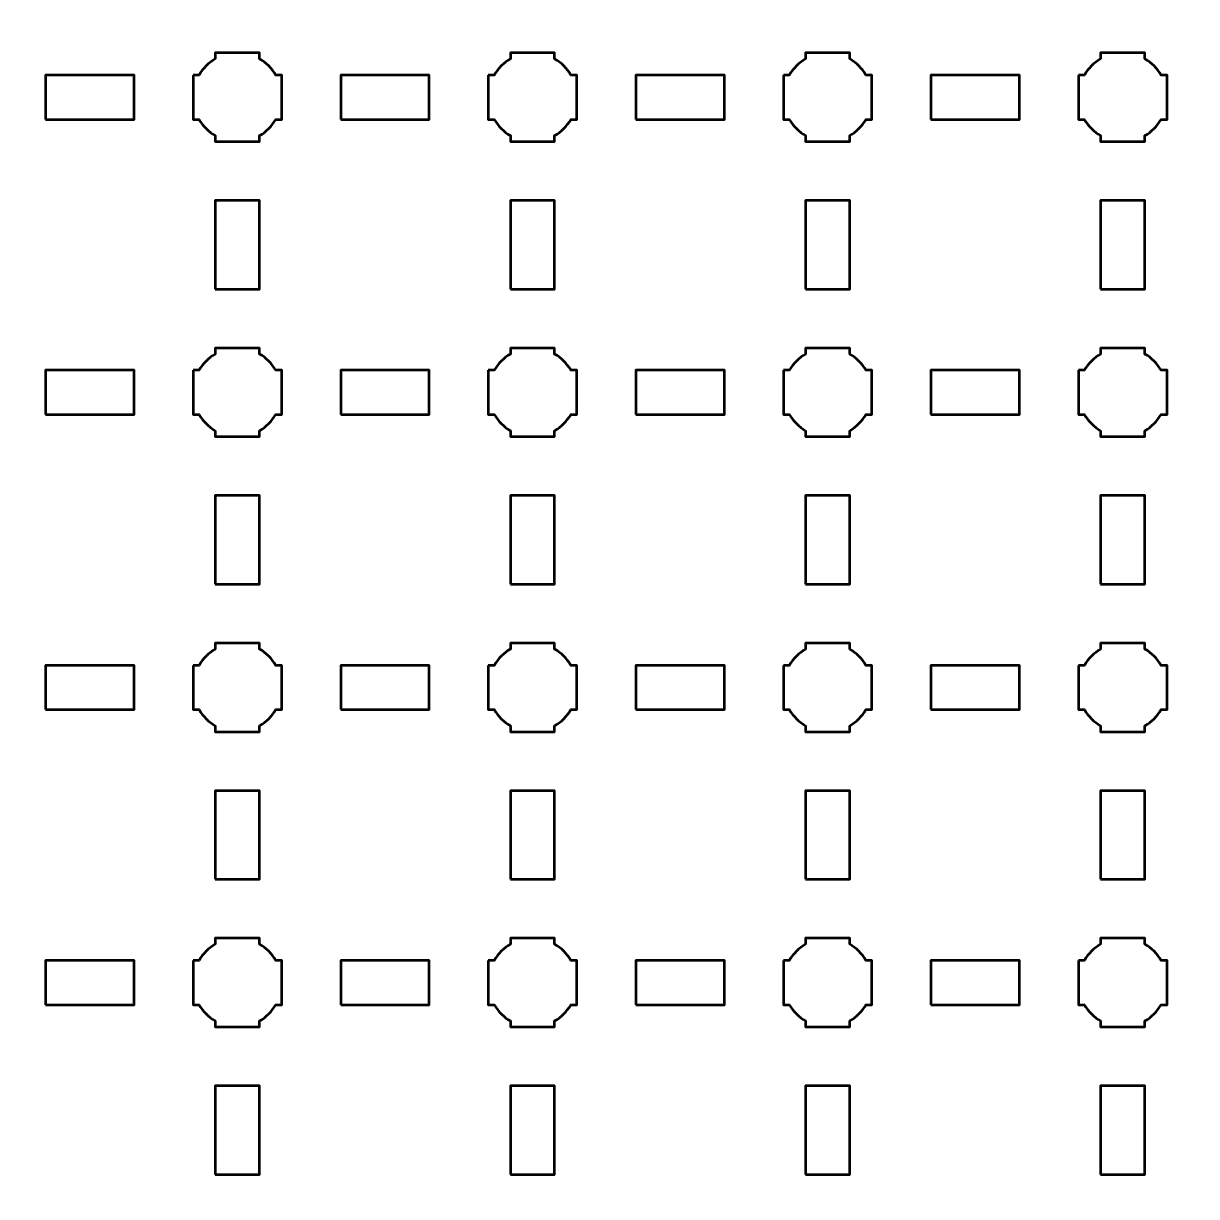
# Model space of a CAD drawing. Header units: centimetres. Extents: x -40.1 to 19.1, y -44.5 to 14.8.
# Drawn here: x -18.95 to -11, y -7.3 to 0.65 of the extents above; entities that cross this region are included whole.
import ezdxf

# ---------------------------------------------------------------- set-up
doc = ezdxf.new("R2010")
doc.units = ezdxf.units.CM
doc.header["$MEASUREMENT"] = 0
doc.layers.add('Layer 1', color=7, linetype='Continuous')

msp = doc.modelspace()

# ---------------------------------------------------------------- linework, layer by layer
at = {"layer": 'Layer 1', "lineweight": 53}
for points in [[(-18.8, 0), (-18.2, 0), (-18.2, 0.3), (-18.8, 0.3), (-18.8, 0)], [(-16.8, 0), (-16.2, 0), (-16.2, 0.3), (-16.8, 0.3), (-16.8, 0)], [(-14.8, 0), (-14.2, 0), (-14.2, 0.3), (-14.8, 0.3), (-14.8, 0)], [(-12.8, 0), (-12.2, 0), (-12.2, 0.3), (-12.8, 0.3), (-12.8, 0)], [(-17.65, -1.15), (-17.35, -1.15), (-17.35, -0.55), (-17.65, -0.55), (-17.65, -1.15)], [(-15.65, -1.15), (-15.35, -1.15), (-15.35, -0.55), (-15.65, -0.55), (-15.65, -1.15)], [(-13.65, -1.15), (-13.35, -1.15), (-13.35, -0.55), (-13.65, -0.55), (-13.65, -1.15)], [(-11.65, -1.15), (-11.35, -1.15), (-11.35, -0.55), (-11.65, -0.55), (-11.65, -1.15)], [(-18.8, -2), (-18.2, -2), (-18.2, -1.7), (-18.8, -1.7), (-18.8, -2)], [(-16.8, -2), (-16.2, -2), (-16.2, -1.7), (-16.8, -1.7), (-16.8, -2)], [(-14.8, -2), (-14.2, -2), (-14.2, -1.7), (-14.8, -1.7), (-14.8, -2)], [(-12.8, -2), (-12.2, -2), (-12.2, -1.7), (-12.8, -1.7), (-12.8, -2)], [(-17.65, -3.15), (-17.35, -3.15), (-17.35, -2.55), (-17.65, -2.55), (-17.65, -3.15)], [(-15.65, -3.15), (-15.35, -3.15), (-15.35, -2.55), (-15.65, -2.55), (-15.65, -3.15)], [(-13.65, -3.15), (-13.35, -3.15), (-13.35, -2.55), (-13.65, -2.55), (-13.65, -3.15)], [(-11.65, -3.15), (-11.35, -3.15), (-11.35, -2.55), (-11.65, -2.55), (-11.65, -3.15)], [(-18.8, -4), (-18.2, -4), (-18.2, -3.7), (-18.8, -3.7), (-18.8, -4)], [(-16.8, -4), (-16.2, -4), (-16.2, -3.7), (-16.8, -3.7), (-16.8, -4)], [(-14.8, -4), (-14.2, -4), (-14.2, -3.7), (-14.8, -3.7), (-14.8, -4)], [(-12.8, -4), (-12.2, -4), (-12.2, -3.7), (-12.8, -3.7), (-12.8, -4)], [(-17.65, -5.15), (-17.35, -5.15), (-17.35, -4.55), (-17.65, -4.55), (-17.65, -5.15)], [(-15.65, -5.15), (-15.35, -5.15), (-15.35, -4.55), (-15.65, -4.55), (-15.65, -5.15)], [(-13.65, -5.15), (-13.35, -5.15), (-13.35, -4.55), (-13.65, -4.55), (-13.65, -5.15)], [(-11.65, -5.15), (-11.35, -5.15), (-11.35, -4.55), (-11.65, -4.55), (-11.65, -5.15)], [(-18.8, -6), (-18.2, -6), (-18.2, -5.7), (-18.8, -5.7), (-18.8, -6)], [(-16.8, -6), (-16.2, -6), (-16.2, -5.7), (-16.8, -5.7), (-16.8, -6)], [(-14.8, -6), (-14.2, -6), (-14.2, -5.7), (-14.8, -5.7), (-14.8, -6)], [(-12.8, -6), (-12.2, -6), (-12.2, -5.7), (-12.8, -5.7), (-12.8, -6)], [(-17.65, -7.15), (-17.35, -7.15), (-17.35, -6.55), (-17.65, -6.55), (-17.65, -7.15)], [(-15.65, -7.15), (-15.35, -7.15), (-15.35, -6.55), (-15.65, -6.55), (-15.65, -7.15)], [(-13.65, -7.15), (-13.35, -7.15), (-13.35, -6.55), (-13.65, -6.55), (-13.65, -7.15)], [(-11.65, -7.15), (-11.35, -7.15), (-11.35, -6.55), (-11.65, -6.55), (-11.65, -7.15)]]:
    msp.add_lwpolyline(points, close=True, dxfattribs=at)
for points, knots in [([(-40.15, -44), (-40.15, -44), (-40.15, 14.3), (-40.15, 14.3), (-40.15, 14.3), (-40.15, 14.57609), (-39.92609, 14.8), (-39.65, 14.8), (-39.65, 14.8), (-39.65, 14.8), (18.65, 14.8), (18.65, 14.8), (18.65, 14.8), (18.92609, 14.8), (19.15, 14.57609), (19.15, 14.3), (19.15, 14.3), (19.15, 14.3), (19.15, -44), (19.15, -44), (19.15, -44), (19.15, -44.27609), (18.92609, -44.5), (18.65, -44.5), (18.65, -44.5), (18.65, -44.5), (-39.65, -44.5), (-39.65, -44.5), (-39.65, -44.5), (-39.92609, -44.5), (-40.15, -44.27609), (-40.15, -44)], [0, 0, 0, 0, 0.125, 0.125, 0.125, 0.125, 0.25, 0.25, 0.25, 0.25, 0.375, 0.375, 0.375, 0.375, 0.5, 0.5, 0.5, 0.5, 0.625, 0.625, 0.625, 0.625, 0.75, 0.75, 0.75, 0.75, 0.875, 0.875, 0.875, 0.875, 1, 1, 1, 1]), ([(-17.8, 0.3), (-17.8, 0.3), (-17.75985, 0.3), (-17.75985, 0.3), (-17.75985, 0.3), (-17.7335, 0.34553), (-17.69553, 0.3835), (-17.65, 0.40985), (-17.65, 0.40985), (-17.65, 0.40985), (-17.65, 0.45), (-17.65, 0.45), (-17.65, 0.45), (-17.65, 0.45), (-17.5, 0.45), (-17.5, 0.45), (-17.5, 0.45), (-17.5, 0.45), (-17.35, 0.45), (-17.35, 0.45), (-17.35, 0.45), (-17.35, 0.45), (-17.35, 0.40985), (-17.35, 0.40985), (-17.35, 0.40985), (-17.30447, 0.3835), (-17.2665, 0.34553), (-17.24015, 0.3), (-17.24015, 0.3), (-17.24015, 0.3), (-17.2, 0.3), (-17.2, 0.3), (-17.2, 0.3), (-17.2, 0.3), (-17.2, 0.15), (-17.2, 0.15), (-17.2, 0.15), (-17.2, 0.15), (-17.2, 0), (-17.2, 0), (-17.2, 0), (-17.2, 0), (-17.24015, 0), (-17.24015, 0), (-17.24015, 0), (-17.2665, -0.04553), (-17.30447, -0.0835), (-17.35, -0.10985), (-17.35, -0.10985), (-17.35, -0.10985), (-17.35, -0.15), (-17.35, -0.15), (-17.35, -0.15), (-17.35, -0.15), (-17.5, -0.15), (-17.5, -0.15), (-17.5, -0.15), (-17.5, -0.15), (-17.65, -0.15), (-17.65, -0.15), (-17.65, -0.15), (-17.65, -0.15), (-17.65, -0.10985), (-17.65, -0.10985), (-17.65, -0.10985), (-17.69553, -0.0835), (-17.7335, -0.04553), (-17.75985, 0), (-17.75985, 0), (-17.75985, 0), (-17.8, 0), (-17.8, 0), (-17.8, 0), (-17.8, 0), (-17.8, 0.15), (-17.8, 0.15), (-17.8, 0.15), (-17.8, 0.15), (-17.8, 0.3), (-17.8, 0.3)], [0, 0, 0, 0, 0.05, 0.05, 0.05, 0.05, 0.1, 0.1, 0.1, 0.1, 0.15, 0.15, 0.15, 0.15, 0.2, 0.2, 0.2, 0.2, 0.25, 0.25, 0.25, 0.25, 0.3, 0.3, 0.3, 0.3, 0.35, 0.35, 0.35, 0.35, 0.4, 0.4, 0.4, 0.4, 0.45, 0.45, 0.45, 0.45, 0.5, 0.5, 0.5, 0.5, 0.55, 0.55, 0.55, 0.55, 0.6, 0.6, 0.6, 0.6, 0.65, 0.65, 0.65, 0.65, 0.7, 0.7, 0.7, 0.7, 0.75, 0.75, 0.75, 0.75, 0.8, 0.8, 0.8, 0.8, 0.85, 0.85, 0.85, 0.85, 0.9, 0.9, 0.9, 0.9, 0.95, 0.95, 0.95, 0.95, 1, 1, 1, 1]), ([(-15.8, 0.3), (-15.8, 0.3), (-15.75985, 0.3), (-15.75985, 0.3), (-15.75985, 0.3), (-15.7335, 0.34553), (-15.69553, 0.3835), (-15.65, 0.40985), (-15.65, 0.40985), (-15.65, 0.40985), (-15.65, 0.45), (-15.65, 0.45), (-15.65, 0.45), (-15.65, 0.45), (-15.5, 0.45), (-15.5, 0.45), (-15.5, 0.45), (-15.5, 0.45), (-15.35, 0.45), (-15.35, 0.45), (-15.35, 0.45), (-15.35, 0.45), (-15.35, 0.40985), (-15.35, 0.40985), (-15.35, 0.40985), (-15.30447, 0.3835), (-15.2665, 0.34553), (-15.24015, 0.3), (-15.24015, 0.3), (-15.24015, 0.3), (-15.2, 0.3), (-15.2, 0.3), (-15.2, 0.3), (-15.2, 0.3), (-15.2, 0.15), (-15.2, 0.15), (-15.2, 0.15), (-15.2, 0.15), (-15.2, 0), (-15.2, 0), (-15.2, 0), (-15.2, 0), (-15.24015, 0), (-15.24015, 0), (-15.24015, 0), (-15.2665, -0.04553), (-15.30447, -0.0835), (-15.35, -0.10985), (-15.35, -0.10985), (-15.35, -0.10985), (-15.35, -0.15), (-15.35, -0.15), (-15.35, -0.15), (-15.35, -0.15), (-15.5, -0.15), (-15.5, -0.15), (-15.5, -0.15), (-15.5, -0.15), (-15.65, -0.15), (-15.65, -0.15), (-15.65, -0.15), (-15.65, -0.15), (-15.65, -0.10985), (-15.65, -0.10985), (-15.65, -0.10985), (-15.69553, -0.0835), (-15.7335, -0.04553), (-15.75985, 0), (-15.75985, 0), (-15.75985, 0), (-15.8, 0), (-15.8, 0), (-15.8, 0), (-15.8, 0), (-15.8, 0.15), (-15.8, 0.15), (-15.8, 0.15), (-15.8, 0.15), (-15.8, 0.3), (-15.8, 0.3)], [0, 0, 0, 0, 0.05, 0.05, 0.05, 0.05, 0.1, 0.1, 0.1, 0.1, 0.15, 0.15, 0.15, 0.15, 0.2, 0.2, 0.2, 0.2, 0.25, 0.25, 0.25, 0.25, 0.3, 0.3, 0.3, 0.3, 0.35, 0.35, 0.35, 0.35, 0.4, 0.4, 0.4, 0.4, 0.45, 0.45, 0.45, 0.45, 0.5, 0.5, 0.5, 0.5, 0.55, 0.55, 0.55, 0.55, 0.6, 0.6, 0.6, 0.6, 0.65, 0.65, 0.65, 0.65, 0.7, 0.7, 0.7, 0.7, 0.75, 0.75, 0.75, 0.75, 0.8, 0.8, 0.8, 0.8, 0.85, 0.85, 0.85, 0.85, 0.9, 0.9, 0.9, 0.9, 0.95, 0.95, 0.95, 0.95, 1, 1, 1, 1]), ([(-13.8, 0.3), (-13.8, 0.3), (-13.75985, 0.3), (-13.75985, 0.3), (-13.75985, 0.3), (-13.7335, 0.34553), (-13.69553, 0.3835), (-13.65, 0.40985), (-13.65, 0.40985), (-13.65, 0.40985), (-13.65, 0.45), (-13.65, 0.45), (-13.65, 0.45), (-13.65, 0.45), (-13.5, 0.45), (-13.5, 0.45), (-13.5, 0.45), (-13.5, 0.45), (-13.35, 0.45), (-13.35, 0.45), (-13.35, 0.45), (-13.35, 0.45), (-13.35, 0.40985), (-13.35, 0.40985), (-13.35, 0.40985), (-13.30447, 0.3835), (-13.2665, 0.34553), (-13.24015, 0.3), (-13.24015, 0.3), (-13.24015, 0.3), (-13.2, 0.3), (-13.2, 0.3), (-13.2, 0.3), (-13.2, 0.3), (-13.2, 0.15), (-13.2, 0.15), (-13.2, 0.15), (-13.2, 0.15), (-13.2, 0), (-13.2, 0), (-13.2, 0), (-13.2, 0), (-13.24015, 0), (-13.24015, 0), (-13.24015, 0), (-13.2665, -0.04553), (-13.30447, -0.0835), (-13.35, -0.10985), (-13.35, -0.10985), (-13.35, -0.10985), (-13.35, -0.15), (-13.35, -0.15), (-13.35, -0.15), (-13.35, -0.15), (-13.5, -0.15), (-13.5, -0.15), (-13.5, -0.15), (-13.5, -0.15), (-13.65, -0.15), (-13.65, -0.15), (-13.65, -0.15), (-13.65, -0.15), (-13.65, -0.10985), (-13.65, -0.10985), (-13.65, -0.10985), (-13.69553, -0.0835), (-13.7335, -0.04553), (-13.75985, 0), (-13.75985, 0), (-13.75985, 0), (-13.8, 0), (-13.8, 0), (-13.8, 0), (-13.8, 0), (-13.8, 0.15), (-13.8, 0.15), (-13.8, 0.15), (-13.8, 0.15), (-13.8, 0.3), (-13.8, 0.3)], [0, 0, 0, 0, 0.05, 0.05, 0.05, 0.05, 0.1, 0.1, 0.1, 0.1, 0.15, 0.15, 0.15, 0.15, 0.2, 0.2, 0.2, 0.2, 0.25, 0.25, 0.25, 0.25, 0.3, 0.3, 0.3, 0.3, 0.35, 0.35, 0.35, 0.35, 0.4, 0.4, 0.4, 0.4, 0.45, 0.45, 0.45, 0.45, 0.5, 0.5, 0.5, 0.5, 0.55, 0.55, 0.55, 0.55, 0.6, 0.6, 0.6, 0.6, 0.65, 0.65, 0.65, 0.65, 0.7, 0.7, 0.7, 0.7, 0.75, 0.75, 0.75, 0.75, 0.8, 0.8, 0.8, 0.8, 0.85, 0.85, 0.85, 0.85, 0.9, 0.9, 0.9, 0.9, 0.95, 0.95, 0.95, 0.95, 1, 1, 1, 1]), ([(-11.8, 0.3), (-11.8, 0.3), (-11.75985, 0.3), (-11.75985, 0.3), (-11.75985, 0.3), (-11.7335, 0.34553), (-11.69553, 0.3835), (-11.65, 0.40985), (-11.65, 0.40985), (-11.65, 0.40985), (-11.65, 0.45), (-11.65, 0.45), (-11.65, 0.45), (-11.65, 0.45), (-11.5, 0.45), (-11.5, 0.45), (-11.5, 0.45), (-11.5, 0.45), (-11.35, 0.45), (-11.35, 0.45), (-11.35, 0.45), (-11.35, 0.45), (-11.35, 0.40985), (-11.35, 0.40985), (-11.35, 0.40985), (-11.30447, 0.3835), (-11.2665, 0.34553), (-11.24015, 0.3), (-11.24015, 0.3), (-11.24015, 0.3), (-11.2, 0.3), (-11.2, 0.3), (-11.2, 0.3), (-11.2, 0.3), (-11.2, 0.15), (-11.2, 0.15), (-11.2, 0.15), (-11.2, 0.15), (-11.2, 0), (-11.2, 0), (-11.2, 0), (-11.2, 0), (-11.24015, 0), (-11.24015, 0), (-11.24015, 0), (-11.2665, -0.04553), (-11.30447, -0.0835), (-11.35, -0.10985), (-11.35, -0.10985), (-11.35, -0.10985), (-11.35, -0.15), (-11.35, -0.15), (-11.35, -0.15), (-11.35, -0.15), (-11.5, -0.15), (-11.5, -0.15), (-11.5, -0.15), (-11.5, -0.15), (-11.65, -0.15), (-11.65, -0.15), (-11.65, -0.15), (-11.65, -0.15), (-11.65, -0.10985), (-11.65, -0.10985), (-11.65, -0.10985), (-11.69553, -0.0835), (-11.7335, -0.04553), (-11.75985, 0), (-11.75985, 0), (-11.75985, 0), (-11.8, 0), (-11.8, 0), (-11.8, 0), (-11.8, 0), (-11.8, 0.15), (-11.8, 0.15), (-11.8, 0.15), (-11.8, 0.15), (-11.8, 0.3), (-11.8, 0.3)], [0, 0, 0, 0, 0.05, 0.05, 0.05, 0.05, 0.1, 0.1, 0.1, 0.1, 0.15, 0.15, 0.15, 0.15, 0.2, 0.2, 0.2, 0.2, 0.25, 0.25, 0.25, 0.25, 0.3, 0.3, 0.3, 0.3, 0.35, 0.35, 0.35, 0.35, 0.4, 0.4, 0.4, 0.4, 0.45, 0.45, 0.45, 0.45, 0.5, 0.5, 0.5, 0.5, 0.55, 0.55, 0.55, 0.55, 0.6, 0.6, 0.6, 0.6, 0.65, 0.65, 0.65, 0.65, 0.7, 0.7, 0.7, 0.7, 0.75, 0.75, 0.75, 0.75, 0.8, 0.8, 0.8, 0.8, 0.85, 0.85, 0.85, 0.85, 0.9, 0.9, 0.9, 0.9, 0.95, 0.95, 0.95, 0.95, 1, 1, 1, 1]), ([(-17.8, -1.7), (-17.8, -1.7), (-17.75985, -1.7), (-17.75985, -1.7), (-17.75985, -1.7), (-17.7335, -1.65447), (-17.69553, -1.6165), (-17.65, -1.59015), (-17.65, -1.59015), (-17.65, -1.59015), (-17.65, -1.55), (-17.65, -1.55), (-17.65, -1.55), (-17.65, -1.55), (-17.5, -1.55), (-17.5, -1.55), (-17.5, -1.55), (-17.5, -1.55), (-17.35, -1.55), (-17.35, -1.55), (-17.35, -1.55), (-17.35, -1.55), (-17.35, -1.59015), (-17.35, -1.59015), (-17.35, -1.59015), (-17.30447, -1.6165), (-17.2665, -1.65447), (-17.24015, -1.7), (-17.24015, -1.7), (-17.24015, -1.7), (-17.2, -1.7), (-17.2, -1.7), (-17.2, -1.7), (-17.2, -1.7), (-17.2, -1.85), (-17.2, -1.85), (-17.2, -1.85), (-17.2, -1.85), (-17.2, -2), (-17.2, -2), (-17.2, -2), (-17.2, -2), (-17.24015, -2), (-17.24015, -2), (-17.24015, -2), (-17.2665, -2.04553), (-17.30447, -2.0835), (-17.35, -2.10985), (-17.35, -2.10985), (-17.35, -2.10985), (-17.35, -2.15), (-17.35, -2.15), (-17.35, -2.15), (-17.35, -2.15), (-17.5, -2.15), (-17.5, -2.15), (-17.5, -2.15), (-17.5, -2.15), (-17.65, -2.15), (-17.65, -2.15), (-17.65, -2.15), (-17.65, -2.15), (-17.65, -2.10985), (-17.65, -2.10985), (-17.65, -2.10985), (-17.69553, -2.0835), (-17.7335, -2.04553), (-17.75985, -2), (-17.75985, -2), (-17.75985, -2), (-17.8, -2), (-17.8, -2), (-17.8, -2), (-17.8, -2), (-17.8, -1.85), (-17.8, -1.85), (-17.8, -1.85), (-17.8, -1.85), (-17.8, -1.7), (-17.8, -1.7)], [0, 0, 0, 0, 0.05, 0.05, 0.05, 0.05, 0.1, 0.1, 0.1, 0.1, 0.15, 0.15, 0.15, 0.15, 0.2, 0.2, 0.2, 0.2, 0.25, 0.25, 0.25, 0.25, 0.3, 0.3, 0.3, 0.3, 0.35, 0.35, 0.35, 0.35, 0.4, 0.4, 0.4, 0.4, 0.45, 0.45, 0.45, 0.45, 0.5, 0.5, 0.5, 0.5, 0.55, 0.55, 0.55, 0.55, 0.6, 0.6, 0.6, 0.6, 0.65, 0.65, 0.65, 0.65, 0.7, 0.7, 0.7, 0.7, 0.75, 0.75, 0.75, 0.75, 0.8, 0.8, 0.8, 0.8, 0.85, 0.85, 0.85, 0.85, 0.9, 0.9, 0.9, 0.9, 0.95, 0.95, 0.95, 0.95, 1, 1, 1, 1]), ([(-15.8, -1.7), (-15.8, -1.7), (-15.75985, -1.7), (-15.75985, -1.7), (-15.75985, -1.7), (-15.7335, -1.65447), (-15.69553, -1.6165), (-15.65, -1.59015), (-15.65, -1.59015), (-15.65, -1.59015), (-15.65, -1.55), (-15.65, -1.55), (-15.65, -1.55), (-15.65, -1.55), (-15.5, -1.55), (-15.5, -1.55), (-15.5, -1.55), (-15.5, -1.55), (-15.35, -1.55), (-15.35, -1.55), (-15.35, -1.55), (-15.35, -1.55), (-15.35, -1.59015), (-15.35, -1.59015), (-15.35, -1.59015), (-15.30447, -1.6165), (-15.2665, -1.65447), (-15.24015, -1.7), (-15.24015, -1.7), (-15.24015, -1.7), (-15.2, -1.7), (-15.2, -1.7), (-15.2, -1.7), (-15.2, -1.7), (-15.2, -1.85), (-15.2, -1.85), (-15.2, -1.85), (-15.2, -1.85), (-15.2, -2), (-15.2, -2), (-15.2, -2), (-15.2, -2), (-15.24015, -2), (-15.24015, -2), (-15.24015, -2), (-15.2665, -2.04553), (-15.30447, -2.0835), (-15.35, -2.10985), (-15.35, -2.10985), (-15.35, -2.10985), (-15.35, -2.15), (-15.35, -2.15), (-15.35, -2.15), (-15.35, -2.15), (-15.5, -2.15), (-15.5, -2.15), (-15.5, -2.15), (-15.5, -2.15), (-15.65, -2.15), (-15.65, -2.15), (-15.65, -2.15), (-15.65, -2.15), (-15.65, -2.10985), (-15.65, -2.10985), (-15.65, -2.10985), (-15.69553, -2.0835), (-15.7335, -2.04553), (-15.75985, -2), (-15.75985, -2), (-15.75985, -2), (-15.8, -2), (-15.8, -2), (-15.8, -2), (-15.8, -2), (-15.8, -1.85), (-15.8, -1.85), (-15.8, -1.85), (-15.8, -1.85), (-15.8, -1.7), (-15.8, -1.7)], [0, 0, 0, 0, 0.05, 0.05, 0.05, 0.05, 0.1, 0.1, 0.1, 0.1, 0.15, 0.15, 0.15, 0.15, 0.2, 0.2, 0.2, 0.2, 0.25, 0.25, 0.25, 0.25, 0.3, 0.3, 0.3, 0.3, 0.35, 0.35, 0.35, 0.35, 0.4, 0.4, 0.4, 0.4, 0.45, 0.45, 0.45, 0.45, 0.5, 0.5, 0.5, 0.5, 0.55, 0.55, 0.55, 0.55, 0.6, 0.6, 0.6, 0.6, 0.65, 0.65, 0.65, 0.65, 0.7, 0.7, 0.7, 0.7, 0.75, 0.75, 0.75, 0.75, 0.8, 0.8, 0.8, 0.8, 0.85, 0.85, 0.85, 0.85, 0.9, 0.9, 0.9, 0.9, 0.95, 0.95, 0.95, 0.95, 1, 1, 1, 1]), ([(-13.8, -1.7), (-13.8, -1.7), (-13.75985, -1.7), (-13.75985, -1.7), (-13.75985, -1.7), (-13.7335, -1.65447), (-13.69553, -1.6165), (-13.65, -1.59015), (-13.65, -1.59015), (-13.65, -1.59015), (-13.65, -1.55), (-13.65, -1.55), (-13.65, -1.55), (-13.65, -1.55), (-13.5, -1.55), (-13.5, -1.55), (-13.5, -1.55), (-13.5, -1.55), (-13.35, -1.55), (-13.35, -1.55), (-13.35, -1.55), (-13.35, -1.55), (-13.35, -1.59015), (-13.35, -1.59015), (-13.35, -1.59015), (-13.30447, -1.6165), (-13.2665, -1.65447), (-13.24015, -1.7), (-13.24015, -1.7), (-13.24015, -1.7), (-13.2, -1.7), (-13.2, -1.7), (-13.2, -1.7), (-13.2, -1.7), (-13.2, -1.85), (-13.2, -1.85), (-13.2, -1.85), (-13.2, -1.85), (-13.2, -2), (-13.2, -2), (-13.2, -2), (-13.2, -2), (-13.24015, -2), (-13.24015, -2), (-13.24015, -2), (-13.2665, -2.04553), (-13.30447, -2.0835), (-13.35, -2.10985), (-13.35, -2.10985), (-13.35, -2.10985), (-13.35, -2.15), (-13.35, -2.15), (-13.35, -2.15), (-13.35, -2.15), (-13.5, -2.15), (-13.5, -2.15), (-13.5, -2.15), (-13.5, -2.15), (-13.65, -2.15), (-13.65, -2.15), (-13.65, -2.15), (-13.65, -2.15), (-13.65, -2.10985), (-13.65, -2.10985), (-13.65, -2.10985), (-13.69553, -2.0835), (-13.7335, -2.04553), (-13.75985, -2), (-13.75985, -2), (-13.75985, -2), (-13.8, -2), (-13.8, -2), (-13.8, -2), (-13.8, -2), (-13.8, -1.85), (-13.8, -1.85), (-13.8, -1.85), (-13.8, -1.85), (-13.8, -1.7), (-13.8, -1.7)], [0, 0, 0, 0, 0.05, 0.05, 0.05, 0.05, 0.1, 0.1, 0.1, 0.1, 0.15, 0.15, 0.15, 0.15, 0.2, 0.2, 0.2, 0.2, 0.25, 0.25, 0.25, 0.25, 0.3, 0.3, 0.3, 0.3, 0.35, 0.35, 0.35, 0.35, 0.4, 0.4, 0.4, 0.4, 0.45, 0.45, 0.45, 0.45, 0.5, 0.5, 0.5, 0.5, 0.55, 0.55, 0.55, 0.55, 0.6, 0.6, 0.6, 0.6, 0.65, 0.65, 0.65, 0.65, 0.7, 0.7, 0.7, 0.7, 0.75, 0.75, 0.75, 0.75, 0.8, 0.8, 0.8, 0.8, 0.85, 0.85, 0.85, 0.85, 0.9, 0.9, 0.9, 0.9, 0.95, 0.95, 0.95, 0.95, 1, 1, 1, 1]), ([(-11.8, -1.7), (-11.8, -1.7), (-11.75985, -1.7), (-11.75985, -1.7), (-11.75985, -1.7), (-11.7335, -1.65447), (-11.69553, -1.6165), (-11.65, -1.59015), (-11.65, -1.59015), (-11.65, -1.59015), (-11.65, -1.55), (-11.65, -1.55), (-11.65, -1.55), (-11.65, -1.55), (-11.5, -1.55), (-11.5, -1.55), (-11.5, -1.55), (-11.5, -1.55), (-11.35, -1.55), (-11.35, -1.55), (-11.35, -1.55), (-11.35, -1.55), (-11.35, -1.59015), (-11.35, -1.59015), (-11.35, -1.59015), (-11.30447, -1.6165), (-11.2665, -1.65447), (-11.24015, -1.7), (-11.24015, -1.7), (-11.24015, -1.7), (-11.2, -1.7), (-11.2, -1.7), (-11.2, -1.7), (-11.2, -1.7), (-11.2, -1.85), (-11.2, -1.85), (-11.2, -1.85), (-11.2, -1.85), (-11.2, -2), (-11.2, -2), (-11.2, -2), (-11.2, -2), (-11.24015, -2), (-11.24015, -2), (-11.24015, -2), (-11.2665, -2.04553), (-11.30447, -2.0835), (-11.35, -2.10985), (-11.35, -2.10985), (-11.35, -2.10985), (-11.35, -2.15), (-11.35, -2.15), (-11.35, -2.15), (-11.35, -2.15), (-11.5, -2.15), (-11.5, -2.15), (-11.5, -2.15), (-11.5, -2.15), (-11.65, -2.15), (-11.65, -2.15), (-11.65, -2.15), (-11.65, -2.15), (-11.65, -2.10985), (-11.65, -2.10985), (-11.65, -2.10985), (-11.69553, -2.0835), (-11.7335, -2.04553), (-11.75985, -2), (-11.75985, -2), (-11.75985, -2), (-11.8, -2), (-11.8, -2), (-11.8, -2), (-11.8, -2), (-11.8, -1.85), (-11.8, -1.85), (-11.8, -1.85), (-11.8, -1.85), (-11.8, -1.7), (-11.8, -1.7)], [0, 0, 0, 0, 0.05, 0.05, 0.05, 0.05, 0.1, 0.1, 0.1, 0.1, 0.15, 0.15, 0.15, 0.15, 0.2, 0.2, 0.2, 0.2, 0.25, 0.25, 0.25, 0.25, 0.3, 0.3, 0.3, 0.3, 0.35, 0.35, 0.35, 0.35, 0.4, 0.4, 0.4, 0.4, 0.45, 0.45, 0.45, 0.45, 0.5, 0.5, 0.5, 0.5, 0.55, 0.55, 0.55, 0.55, 0.6, 0.6, 0.6, 0.6, 0.65, 0.65, 0.65, 0.65, 0.7, 0.7, 0.7, 0.7, 0.75, 0.75, 0.75, 0.75, 0.8, 0.8, 0.8, 0.8, 0.85, 0.85, 0.85, 0.85, 0.9, 0.9, 0.9, 0.9, 0.95, 0.95, 0.95, 0.95, 1, 1, 1, 1]), ([(-17.8, -3.7), (-17.8, -3.7), (-17.75985, -3.7), (-17.75985, -3.7), (-17.75985, -3.7), (-17.7335, -3.65447), (-17.69553, -3.6165), (-17.65, -3.59015), (-17.65, -3.59015), (-17.65, -3.59015), (-17.65, -3.55), (-17.65, -3.55), (-17.65, -3.55), (-17.65, -3.55), (-17.5, -3.55), (-17.5, -3.55), (-17.5, -3.55), (-17.5, -3.55), (-17.35, -3.55), (-17.35, -3.55), (-17.35, -3.55), (-17.35, -3.55), (-17.35, -3.59015), (-17.35, -3.59015), (-17.35, -3.59015), (-17.30447, -3.6165), (-17.2665, -3.65447), (-17.24015, -3.7), (-17.24015, -3.7), (-17.24015, -3.7), (-17.2, -3.7), (-17.2, -3.7), (-17.2, -3.7), (-17.2, -3.7), (-17.2, -3.85), (-17.2, -3.85), (-17.2, -3.85), (-17.2, -3.85), (-17.2, -4), (-17.2, -4), (-17.2, -4), (-17.2, -4), (-17.24015, -4), (-17.24015, -4), (-17.24015, -4), (-17.2665, -4.04553), (-17.30447, -4.0835), (-17.35, -4.10985), (-17.35, -4.10985), (-17.35, -4.10985), (-17.35, -4.15), (-17.35, -4.15), (-17.35, -4.15), (-17.35, -4.15), (-17.5, -4.15), (-17.5, -4.15), (-17.5, -4.15), (-17.5, -4.15), (-17.65, -4.15), (-17.65, -4.15), (-17.65, -4.15), (-17.65, -4.15), (-17.65, -4.10985), (-17.65, -4.10985), (-17.65, -4.10985), (-17.69553, -4.0835), (-17.7335, -4.04553), (-17.75985, -4), (-17.75985, -4), (-17.75985, -4), (-17.8, -4), (-17.8, -4), (-17.8, -4), (-17.8, -4), (-17.8, -3.85), (-17.8, -3.85), (-17.8, -3.85), (-17.8, -3.85), (-17.8, -3.7), (-17.8, -3.7)], [0, 0, 0, 0, 0.05, 0.05, 0.05, 0.05, 0.1, 0.1, 0.1, 0.1, 0.15, 0.15, 0.15, 0.15, 0.2, 0.2, 0.2, 0.2, 0.25, 0.25, 0.25, 0.25, 0.3, 0.3, 0.3, 0.3, 0.35, 0.35, 0.35, 0.35, 0.4, 0.4, 0.4, 0.4, 0.45, 0.45, 0.45, 0.45, 0.5, 0.5, 0.5, 0.5, 0.55, 0.55, 0.55, 0.55, 0.6, 0.6, 0.6, 0.6, 0.65, 0.65, 0.65, 0.65, 0.7, 0.7, 0.7, 0.7, 0.75, 0.75, 0.75, 0.75, 0.8, 0.8, 0.8, 0.8, 0.85, 0.85, 0.85, 0.85, 0.9, 0.9, 0.9, 0.9, 0.95, 0.95, 0.95, 0.95, 1, 1, 1, 1]), ([(-15.8, -3.7), (-15.8, -3.7), (-15.75985, -3.7), (-15.75985, -3.7), (-15.75985, -3.7), (-15.7335, -3.65447), (-15.69553, -3.6165), (-15.65, -3.59015), (-15.65, -3.59015), (-15.65, -3.59015), (-15.65, -3.55), (-15.65, -3.55), (-15.65, -3.55), (-15.65, -3.55), (-15.5, -3.55), (-15.5, -3.55), (-15.5, -3.55), (-15.5, -3.55), (-15.35, -3.55), (-15.35, -3.55), (-15.35, -3.55), (-15.35, -3.55), (-15.35, -3.59015), (-15.35, -3.59015), (-15.35, -3.59015), (-15.30447, -3.6165), (-15.2665, -3.65447), (-15.24015, -3.7), (-15.24015, -3.7), (-15.24015, -3.7), (-15.2, -3.7), (-15.2, -3.7), (-15.2, -3.7), (-15.2, -3.7), (-15.2, -3.85), (-15.2, -3.85), (-15.2, -3.85), (-15.2, -3.85), (-15.2, -4), (-15.2, -4), (-15.2, -4), (-15.2, -4), (-15.24015, -4), (-15.24015, -4), (-15.24015, -4), (-15.2665, -4.04553), (-15.30447, -4.0835), (-15.35, -4.10985), (-15.35, -4.10985), (-15.35, -4.10985), (-15.35, -4.15), (-15.35, -4.15), (-15.35, -4.15), (-15.35, -4.15), (-15.5, -4.15), (-15.5, -4.15), (-15.5, -4.15), (-15.5, -4.15), (-15.65, -4.15), (-15.65, -4.15), (-15.65, -4.15), (-15.65, -4.15), (-15.65, -4.10985), (-15.65, -4.10985), (-15.65, -4.10985), (-15.69553, -4.0835), (-15.7335, -4.04553), (-15.75985, -4), (-15.75985, -4), (-15.75985, -4), (-15.8, -4), (-15.8, -4), (-15.8, -4), (-15.8, -4), (-15.8, -3.85), (-15.8, -3.85), (-15.8, -3.85), (-15.8, -3.85), (-15.8, -3.7), (-15.8, -3.7)], [0, 0, 0, 0, 0.05, 0.05, 0.05, 0.05, 0.1, 0.1, 0.1, 0.1, 0.15, 0.15, 0.15, 0.15, 0.2, 0.2, 0.2, 0.2, 0.25, 0.25, 0.25, 0.25, 0.3, 0.3, 0.3, 0.3, 0.35, 0.35, 0.35, 0.35, 0.4, 0.4, 0.4, 0.4, 0.45, 0.45, 0.45, 0.45, 0.5, 0.5, 0.5, 0.5, 0.55, 0.55, 0.55, 0.55, 0.6, 0.6, 0.6, 0.6, 0.65, 0.65, 0.65, 0.65, 0.7, 0.7, 0.7, 0.7, 0.75, 0.75, 0.75, 0.75, 0.8, 0.8, 0.8, 0.8, 0.85, 0.85, 0.85, 0.85, 0.9, 0.9, 0.9, 0.9, 0.95, 0.95, 0.95, 0.95, 1, 1, 1, 1]), ([(-13.8, -3.7), (-13.8, -3.7), (-13.75985, -3.7), (-13.75985, -3.7), (-13.75985, -3.7), (-13.7335, -3.65447), (-13.69553, -3.6165), (-13.65, -3.59015), (-13.65, -3.59015), (-13.65, -3.59015), (-13.65, -3.55), (-13.65, -3.55), (-13.65, -3.55), (-13.65, -3.55), (-13.5, -3.55), (-13.5, -3.55), (-13.5, -3.55), (-13.5, -3.55), (-13.35, -3.55), (-13.35, -3.55), (-13.35, -3.55), (-13.35, -3.55), (-13.35, -3.59015), (-13.35, -3.59015), (-13.35, -3.59015), (-13.30447, -3.6165), (-13.2665, -3.65447), (-13.24015, -3.7), (-13.24015, -3.7), (-13.24015, -3.7), (-13.2, -3.7), (-13.2, -3.7), (-13.2, -3.7), (-13.2, -3.7), (-13.2, -3.85), (-13.2, -3.85), (-13.2, -3.85), (-13.2, -3.85), (-13.2, -4), (-13.2, -4), (-13.2, -4), (-13.2, -4), (-13.24015, -4), (-13.24015, -4), (-13.24015, -4), (-13.2665, -4.04553), (-13.30447, -4.0835), (-13.35, -4.10985), (-13.35, -4.10985), (-13.35, -4.10985), (-13.35, -4.15), (-13.35, -4.15), (-13.35, -4.15), (-13.35, -4.15), (-13.5, -4.15), (-13.5, -4.15), (-13.5, -4.15), (-13.5, -4.15), (-13.65, -4.15), (-13.65, -4.15), (-13.65, -4.15), (-13.65, -4.15), (-13.65, -4.10985), (-13.65, -4.10985), (-13.65, -4.10985), (-13.69553, -4.0835), (-13.7335, -4.04553), (-13.75985, -4), (-13.75985, -4), (-13.75985, -4), (-13.8, -4), (-13.8, -4), (-13.8, -4), (-13.8, -4), (-13.8, -3.85), (-13.8, -3.85), (-13.8, -3.85), (-13.8, -3.85), (-13.8, -3.7), (-13.8, -3.7)], [0, 0, 0, 0, 0.05, 0.05, 0.05, 0.05, 0.1, 0.1, 0.1, 0.1, 0.15, 0.15, 0.15, 0.15, 0.2, 0.2, 0.2, 0.2, 0.25, 0.25, 0.25, 0.25, 0.3, 0.3, 0.3, 0.3, 0.35, 0.35, 0.35, 0.35, 0.4, 0.4, 0.4, 0.4, 0.45, 0.45, 0.45, 0.45, 0.5, 0.5, 0.5, 0.5, 0.55, 0.55, 0.55, 0.55, 0.6, 0.6, 0.6, 0.6, 0.65, 0.65, 0.65, 0.65, 0.7, 0.7, 0.7, 0.7, 0.75, 0.75, 0.75, 0.75, 0.8, 0.8, 0.8, 0.8, 0.85, 0.85, 0.85, 0.85, 0.9, 0.9, 0.9, 0.9, 0.95, 0.95, 0.95, 0.95, 1, 1, 1, 1]), ([(-11.8, -3.7), (-11.8, -3.7), (-11.75985, -3.7), (-11.75985, -3.7), (-11.75985, -3.7), (-11.7335, -3.65447), (-11.69553, -3.6165), (-11.65, -3.59015), (-11.65, -3.59015), (-11.65, -3.59015), (-11.65, -3.55), (-11.65, -3.55), (-11.65, -3.55), (-11.65, -3.55), (-11.5, -3.55), (-11.5, -3.55), (-11.5, -3.55), (-11.5, -3.55), (-11.35, -3.55), (-11.35, -3.55), (-11.35, -3.55), (-11.35, -3.55), (-11.35, -3.59015), (-11.35, -3.59015), (-11.35, -3.59015), (-11.30447, -3.6165), (-11.2665, -3.65447), (-11.24015, -3.7), (-11.24015, -3.7), (-11.24015, -3.7), (-11.2, -3.7), (-11.2, -3.7), (-11.2, -3.7), (-11.2, -3.7), (-11.2, -3.85), (-11.2, -3.85), (-11.2, -3.85), (-11.2, -3.85), (-11.2, -4), (-11.2, -4), (-11.2, -4), (-11.2, -4), (-11.24015, -4), (-11.24015, -4), (-11.24015, -4), (-11.2665, -4.04553), (-11.30447, -4.0835), (-11.35, -4.10985), (-11.35, -4.10985), (-11.35, -4.10985), (-11.35, -4.15), (-11.35, -4.15), (-11.35, -4.15), (-11.35, -4.15), (-11.5, -4.15), (-11.5, -4.15), (-11.5, -4.15), (-11.5, -4.15), (-11.65, -4.15), (-11.65, -4.15), (-11.65, -4.15), (-11.65, -4.15), (-11.65, -4.10985), (-11.65, -4.10985), (-11.65, -4.10985), (-11.69553, -4.0835), (-11.7335, -4.04553), (-11.75985, -4), (-11.75985, -4), (-11.75985, -4), (-11.8, -4), (-11.8, -4), (-11.8, -4), (-11.8, -4), (-11.8, -3.85), (-11.8, -3.85), (-11.8, -3.85), (-11.8, -3.85), (-11.8, -3.7), (-11.8, -3.7)], [0, 0, 0, 0, 0.05, 0.05, 0.05, 0.05, 0.1, 0.1, 0.1, 0.1, 0.15, 0.15, 0.15, 0.15, 0.2, 0.2, 0.2, 0.2, 0.25, 0.25, 0.25, 0.25, 0.3, 0.3, 0.3, 0.3, 0.35, 0.35, 0.35, 0.35, 0.4, 0.4, 0.4, 0.4, 0.45, 0.45, 0.45, 0.45, 0.5, 0.5, 0.5, 0.5, 0.55, 0.55, 0.55, 0.55, 0.6, 0.6, 0.6, 0.6, 0.65, 0.65, 0.65, 0.65, 0.7, 0.7, 0.7, 0.7, 0.75, 0.75, 0.75, 0.75, 0.8, 0.8, 0.8, 0.8, 0.85, 0.85, 0.85, 0.85, 0.9, 0.9, 0.9, 0.9, 0.95, 0.95, 0.95, 0.95, 1, 1, 1, 1]), ([(-17.8, -5.7), (-17.8, -5.7), (-17.75985, -5.7), (-17.75985, -5.7), (-17.75985, -5.7), (-17.7335, -5.65447), (-17.69553, -5.6165), (-17.65, -5.59015), (-17.65, -5.59015), (-17.65, -5.59015), (-17.65, -5.55), (-17.65, -5.55), (-17.65, -5.55), (-17.65, -5.55), (-17.5, -5.55), (-17.5, -5.55), (-17.5, -5.55), (-17.5, -5.55), (-17.35, -5.55), (-17.35, -5.55), (-17.35, -5.55), (-17.35, -5.55), (-17.35, -5.59015), (-17.35, -5.59015), (-17.35, -5.59015), (-17.30447, -5.6165), (-17.2665, -5.65447), (-17.24015, -5.7), (-17.24015, -5.7), (-17.24015, -5.7), (-17.2, -5.7), (-17.2, -5.7), (-17.2, -5.7), (-17.2, -5.7), (-17.2, -5.85), (-17.2, -5.85), (-17.2, -5.85), (-17.2, -5.85), (-17.2, -6), (-17.2, -6), (-17.2, -6), (-17.2, -6), (-17.24015, -6), (-17.24015, -6), (-17.24015, -6), (-17.2665, -6.04553), (-17.30447, -6.0835), (-17.35, -6.10985), (-17.35, -6.10985), (-17.35, -6.10985), (-17.35, -6.15), (-17.35, -6.15), (-17.35, -6.15), (-17.35, -6.15), (-17.5, -6.15), (-17.5, -6.15), (-17.5, -6.15), (-17.5, -6.15), (-17.65, -6.15), (-17.65, -6.15), (-17.65, -6.15), (-17.65, -6.15), (-17.65, -6.10985), (-17.65, -6.10985), (-17.65, -6.10985), (-17.69553, -6.0835), (-17.7335, -6.04553), (-17.75985, -6), (-17.75985, -6), (-17.75985, -6), (-17.8, -6), (-17.8, -6), (-17.8, -6), (-17.8, -6), (-17.8, -5.85), (-17.8, -5.85), (-17.8, -5.85), (-17.8, -5.85), (-17.8, -5.7), (-17.8, -5.7)], [0, 0, 0, 0, 0.05, 0.05, 0.05, 0.05, 0.1, 0.1, 0.1, 0.1, 0.15, 0.15, 0.15, 0.15, 0.2, 0.2, 0.2, 0.2, 0.25, 0.25, 0.25, 0.25, 0.3, 0.3, 0.3, 0.3, 0.35, 0.35, 0.35, 0.35, 0.4, 0.4, 0.4, 0.4, 0.45, 0.45, 0.45, 0.45, 0.5, 0.5, 0.5, 0.5, 0.55, 0.55, 0.55, 0.55, 0.6, 0.6, 0.6, 0.6, 0.65, 0.65, 0.65, 0.65, 0.7, 0.7, 0.7, 0.7, 0.75, 0.75, 0.75, 0.75, 0.8, 0.8, 0.8, 0.8, 0.85, 0.85, 0.85, 0.85, 0.9, 0.9, 0.9, 0.9, 0.95, 0.95, 0.95, 0.95, 1, 1, 1, 1]), ([(-15.8, -5.7), (-15.8, -5.7), (-15.75985, -5.7), (-15.75985, -5.7), (-15.75985, -5.7), (-15.7335, -5.65447), (-15.69553, -5.6165), (-15.65, -5.59015), (-15.65, -5.59015), (-15.65, -5.59015), (-15.65, -5.55), (-15.65, -5.55), (-15.65, -5.55), (-15.65, -5.55), (-15.5, -5.55), (-15.5, -5.55), (-15.5, -5.55), (-15.5, -5.55), (-15.35, -5.55), (-15.35, -5.55), (-15.35, -5.55), (-15.35, -5.55), (-15.35, -5.59015), (-15.35, -5.59015), (-15.35, -5.59015), (-15.30447, -5.6165), (-15.2665, -5.65447), (-15.24015, -5.7), (-15.24015, -5.7), (-15.24015, -5.7), (-15.2, -5.7), (-15.2, -5.7), (-15.2, -5.7), (-15.2, -5.7), (-15.2, -5.85), (-15.2, -5.85), (-15.2, -5.85), (-15.2, -5.85), (-15.2, -6), (-15.2, -6), (-15.2, -6), (-15.2, -6), (-15.24015, -6), (-15.24015, -6), (-15.24015, -6), (-15.2665, -6.04553), (-15.30447, -6.0835), (-15.35, -6.10985), (-15.35, -6.10985), (-15.35, -6.10985), (-15.35, -6.15), (-15.35, -6.15), (-15.35, -6.15), (-15.35, -6.15), (-15.5, -6.15), (-15.5, -6.15), (-15.5, -6.15), (-15.5, -6.15), (-15.65, -6.15), (-15.65, -6.15), (-15.65, -6.15), (-15.65, -6.15), (-15.65, -6.10985), (-15.65, -6.10985), (-15.65, -6.10985), (-15.69553, -6.0835), (-15.7335, -6.04553), (-15.75985, -6), (-15.75985, -6), (-15.75985, -6), (-15.8, -6), (-15.8, -6), (-15.8, -6), (-15.8, -6), (-15.8, -5.85), (-15.8, -5.85), (-15.8, -5.85), (-15.8, -5.85), (-15.8, -5.7), (-15.8, -5.7)], [0, 0, 0, 0, 0.05, 0.05, 0.05, 0.05, 0.1, 0.1, 0.1, 0.1, 0.15, 0.15, 0.15, 0.15, 0.2, 0.2, 0.2, 0.2, 0.25, 0.25, 0.25, 0.25, 0.3, 0.3, 0.3, 0.3, 0.35, 0.35, 0.35, 0.35, 0.4, 0.4, 0.4, 0.4, 0.45, 0.45, 0.45, 0.45, 0.5, 0.5, 0.5, 0.5, 0.55, 0.55, 0.55, 0.55, 0.6, 0.6, 0.6, 0.6, 0.65, 0.65, 0.65, 0.65, 0.7, 0.7, 0.7, 0.7, 0.75, 0.75, 0.75, 0.75, 0.8, 0.8, 0.8, 0.8, 0.85, 0.85, 0.85, 0.85, 0.9, 0.9, 0.9, 0.9, 0.95, 0.95, 0.95, 0.95, 1, 1, 1, 1]), ([(-13.8, -5.7), (-13.8, -5.7), (-13.75985, -5.7), (-13.75985, -5.7), (-13.75985, -5.7), (-13.7335, -5.65447), (-13.69553, -5.6165), (-13.65, -5.59015), (-13.65, -5.59015), (-13.65, -5.59015), (-13.65, -5.55), (-13.65, -5.55), (-13.65, -5.55), (-13.65, -5.55), (-13.5, -5.55), (-13.5, -5.55), (-13.5, -5.55), (-13.5, -5.55), (-13.35, -5.55), (-13.35, -5.55), (-13.35, -5.55), (-13.35, -5.55), (-13.35, -5.59015), (-13.35, -5.59015), (-13.35, -5.59015), (-13.30447, -5.6165), (-13.2665, -5.65447), (-13.24015, -5.7), (-13.24015, -5.7), (-13.24015, -5.7), (-13.2, -5.7), (-13.2, -5.7), (-13.2, -5.7), (-13.2, -5.7), (-13.2, -5.85), (-13.2, -5.85), (-13.2, -5.85), (-13.2, -5.85), (-13.2, -6), (-13.2, -6), (-13.2, -6), (-13.2, -6), (-13.24015, -6), (-13.24015, -6), (-13.24015, -6), (-13.2665, -6.04553), (-13.30447, -6.0835), (-13.35, -6.10985), (-13.35, -6.10985), (-13.35, -6.10985), (-13.35, -6.15), (-13.35, -6.15), (-13.35, -6.15), (-13.35, -6.15), (-13.5, -6.15), (-13.5, -6.15), (-13.5, -6.15), (-13.5, -6.15), (-13.65, -6.15), (-13.65, -6.15), (-13.65, -6.15), (-13.65, -6.15), (-13.65, -6.10985), (-13.65, -6.10985), (-13.65, -6.10985), (-13.69553, -6.0835), (-13.7335, -6.04553), (-13.75985, -6), (-13.75985, -6), (-13.75985, -6), (-13.8, -6), (-13.8, -6), (-13.8, -6), (-13.8, -6), (-13.8, -5.85), (-13.8, -5.85), (-13.8, -5.85), (-13.8, -5.85), (-13.8, -5.7), (-13.8, -5.7)], [0, 0, 0, 0, 0.05, 0.05, 0.05, 0.05, 0.1, 0.1, 0.1, 0.1, 0.15, 0.15, 0.15, 0.15, 0.2, 0.2, 0.2, 0.2, 0.25, 0.25, 0.25, 0.25, 0.3, 0.3, 0.3, 0.3, 0.35, 0.35, 0.35, 0.35, 0.4, 0.4, 0.4, 0.4, 0.45, 0.45, 0.45, 0.45, 0.5, 0.5, 0.5, 0.5, 0.55, 0.55, 0.55, 0.55, 0.6, 0.6, 0.6, 0.6, 0.65, 0.65, 0.65, 0.65, 0.7, 0.7, 0.7, 0.7, 0.75, 0.75, 0.75, 0.75, 0.8, 0.8, 0.8, 0.8, 0.85, 0.85, 0.85, 0.85, 0.9, 0.9, 0.9, 0.9, 0.95, 0.95, 0.95, 0.95, 1, 1, 1, 1]), ([(-11.8, -5.7), (-11.8, -5.7), (-11.75985, -5.7), (-11.75985, -5.7), (-11.75985, -5.7), (-11.7335, -5.65447), (-11.69553, -5.6165), (-11.65, -5.59015), (-11.65, -5.59015), (-11.65, -5.59015), (-11.65, -5.55), (-11.65, -5.55), (-11.65, -5.55), (-11.65, -5.55), (-11.5, -5.55), (-11.5, -5.55), (-11.5, -5.55), (-11.5, -5.55), (-11.35, -5.55), (-11.35, -5.55), (-11.35, -5.55), (-11.35, -5.55), (-11.35, -5.59015), (-11.35, -5.59015), (-11.35, -5.59015), (-11.30447, -5.6165), (-11.2665, -5.65447), (-11.24015, -5.7), (-11.24015, -5.7), (-11.24015, -5.7), (-11.2, -5.7), (-11.2, -5.7), (-11.2, -5.7), (-11.2, -5.7), (-11.2, -5.85), (-11.2, -5.85), (-11.2, -5.85), (-11.2, -5.85), (-11.2, -6), (-11.2, -6), (-11.2, -6), (-11.2, -6), (-11.24015, -6), (-11.24015, -6), (-11.24015, -6), (-11.2665, -6.04553), (-11.30447, -6.0835), (-11.35, -6.10985), (-11.35, -6.10985), (-11.35, -6.10985), (-11.35, -6.15), (-11.35, -6.15), (-11.35, -6.15), (-11.35, -6.15), (-11.5, -6.15), (-11.5, -6.15), (-11.5, -6.15), (-11.5, -6.15), (-11.65, -6.15), (-11.65, -6.15), (-11.65, -6.15), (-11.65, -6.15), (-11.65, -6.10985), (-11.65, -6.10985), (-11.65, -6.10985), (-11.69553, -6.0835), (-11.7335, -6.04553), (-11.75985, -6), (-11.75985, -6), (-11.75985, -6), (-11.8, -6), (-11.8, -6), (-11.8, -6), (-11.8, -6), (-11.8, -5.85), (-11.8, -5.85), (-11.8, -5.85), (-11.8, -5.85), (-11.8, -5.7), (-11.8, -5.7)], [0, 0, 0, 0, 0.05, 0.05, 0.05, 0.05, 0.1, 0.1, 0.1, 0.1, 0.15, 0.15, 0.15, 0.15, 0.2, 0.2, 0.2, 0.2, 0.25, 0.25, 0.25, 0.25, 0.3, 0.3, 0.3, 0.3, 0.35, 0.35, 0.35, 0.35, 0.4, 0.4, 0.4, 0.4, 0.45, 0.45, 0.45, 0.45, 0.5, 0.5, 0.5, 0.5, 0.55, 0.55, 0.55, 0.55, 0.6, 0.6, 0.6, 0.6, 0.65, 0.65, 0.65, 0.65, 0.7, 0.7, 0.7, 0.7, 0.75, 0.75, 0.75, 0.75, 0.8, 0.8, 0.8, 0.8, 0.85, 0.85, 0.85, 0.85, 0.9, 0.9, 0.9, 0.9, 0.95, 0.95, 0.95, 0.95, 1, 1, 1, 1])]:
    msp.add_open_spline(points, degree=3, knots=knots, dxfattribs=at)

doc.saveas('drawing.dxf')
